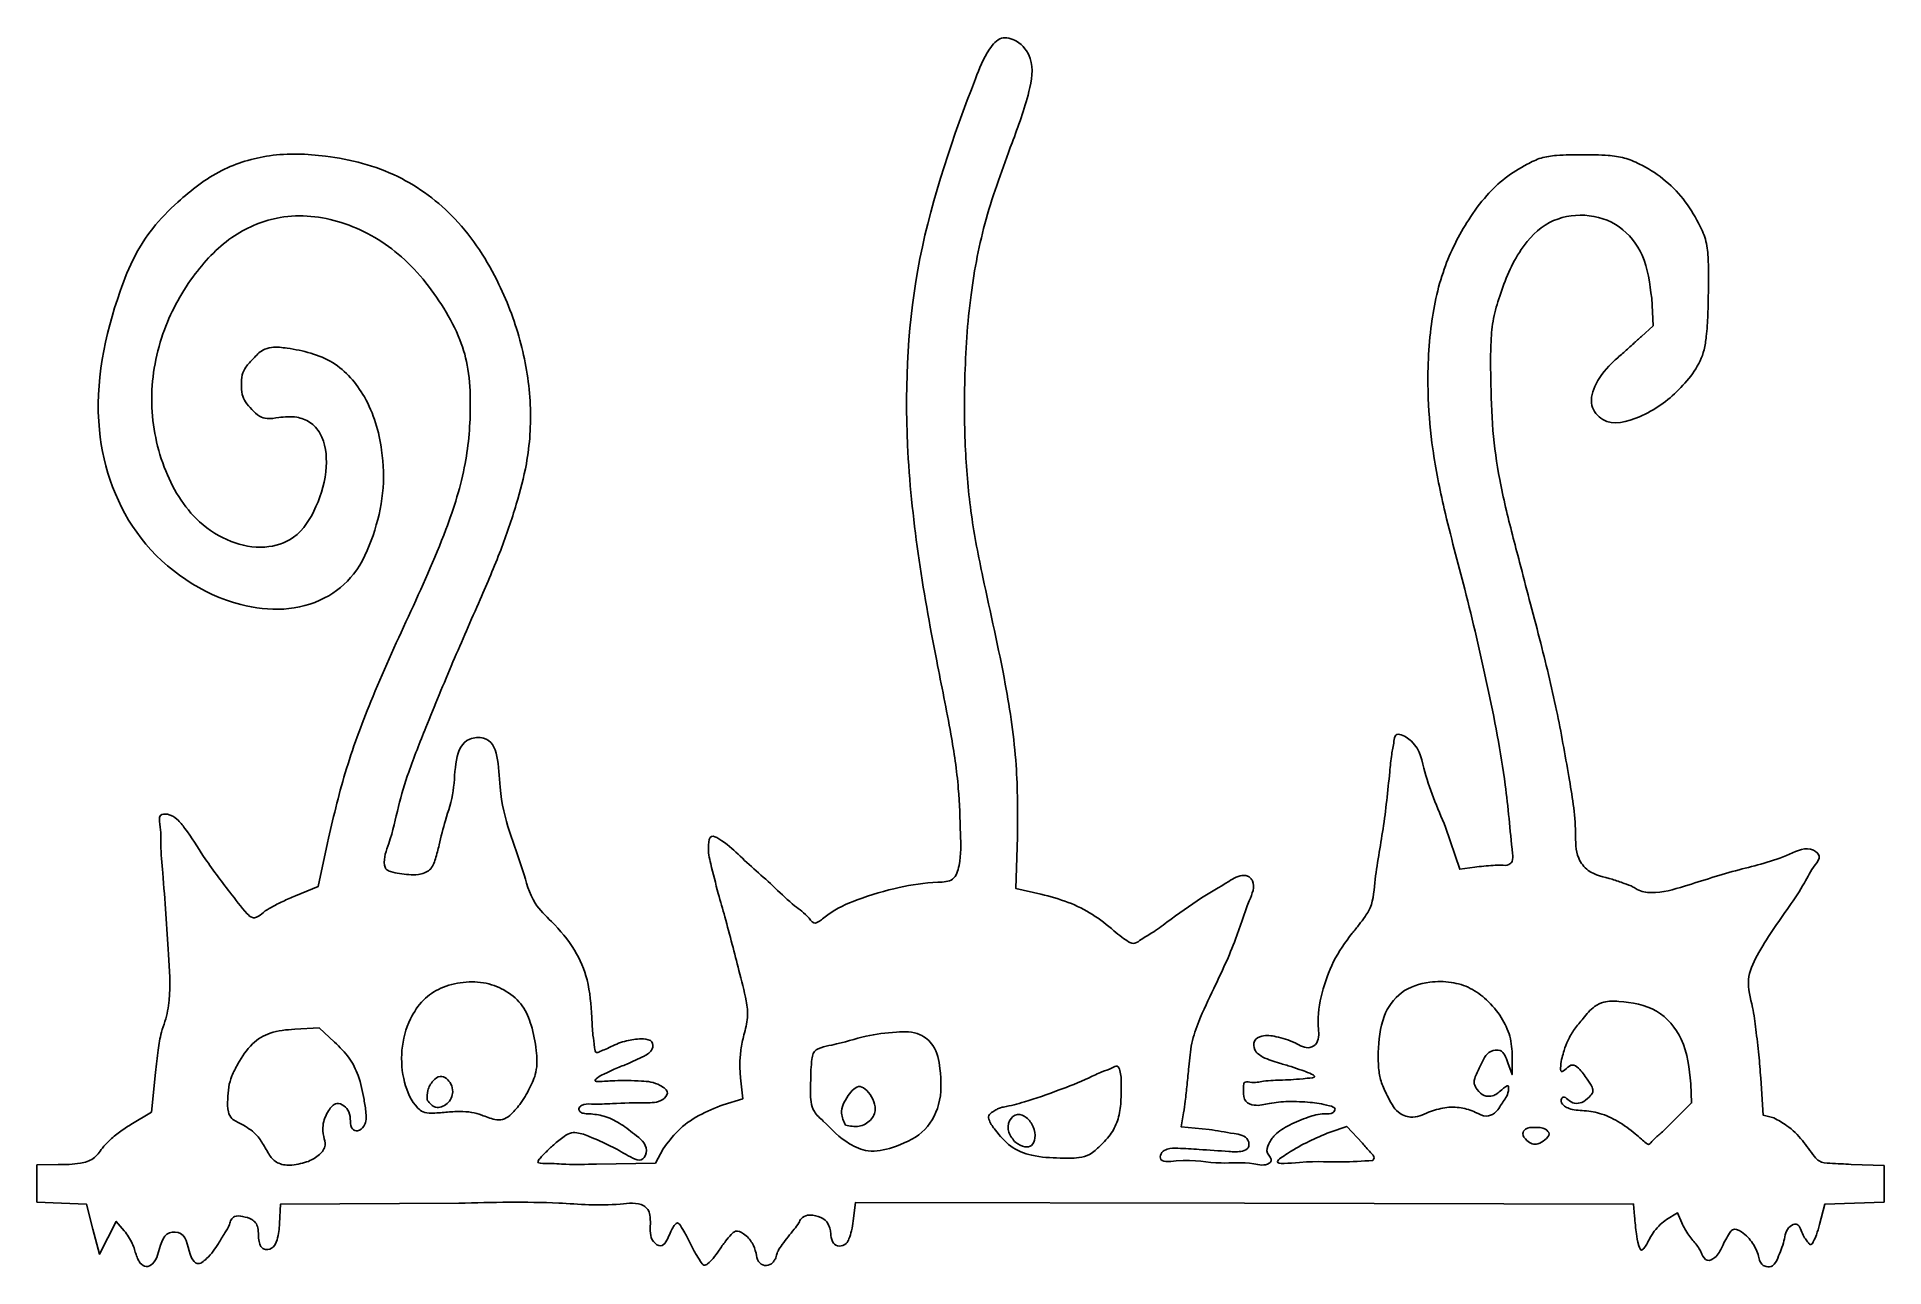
# Model space of a CAD drawing. Extents: x -13 to 710, y 200 to 682.
import ezdxf

# ---------------------------------------------------------------- set-up
doc = ezdxf.new("R2010")
doc.units = 0
doc.layers.add('Image', color=7, linetype='CONTINUOUS')

msp = doc.modelspace()

# ---------------------------------------------------------------- linework, layer by layer
at = {"layer": 'Image', "color": 7}
for points in [[(615.22177, 564.47204), (619.71263, 568.53016), (619.14409, 579.36248)], [(371.07313, 368.59184), (370.39782, 348.35524), (380.20654, 346.17301)], [(538.52339, 372.4148), (544.06423, 355.92076), (549.91699, 356.70793)], [(88.53971, 345.49776), (97.39757, 349.08324), (101.03535, 366.28917)], [(103.81579, 288.24844), (97.82095, 293.77429), (88.27004, 293.29198)], [(562.85067, 280.16184), (564.52802, 275.49517), (564.62949, 282.54829)], [(24.1716, 256.01917), (32.27897, 260.82843), (33.75285, 276.39614)], [(255.91019, 263.73832), (263.54615, 266.08964), (262.67771, 274.1989)], [(626.52091, 256.30221), (634.7309, 264.44266), (634.48581, 271.96888)], [(661.8299, 274.13376), (662.7309, 259.65743), (666.8873, 258.58399)], [(436.02182, 260.60013), (435.09034, 255.0385), (445.98335, 254.08829)], [(505.94719, 248.7255), (499.83015, 255.2265), (493.3055, 253.00333)], [(206.37305, 240.46362), (229.34853, 240.82843), (232.43566, 246.4275)], [(21.55348, 214.3737), (18.39509, 218.04555), (15.12647, 211.61395), (11.85784, 205.18237), (9.29437, 215.00541), (6.730899, 224.82843), (-2.935771, 225.22018), (-12.602431, 225.61193), (-12.602431, 232.88685), (-12.602431, 240.16177), (-4.269101, 240.2947)], [(697.20841, 240.36639), (710.06423, 239.90435), (710.06423, 232.75163), (710.06423, 225.59893), (698.50663, 225.21367), (686.94903, 224.82843), (684.83997, 216.85499)], [(152.46294, 225.17369), (82.7309, 224.82843), (82.33433, 217.27255)], [(612.41073, 220.16177), (612.06423, 224.82843), (459.88523, 225.16739), (307.70623, 225.50637), (306.80095, 218.26071)], [(630.93023, 217.47146), (629.27874, 221.39922), (624.98759, 218.78962)]]:
    msp.add_lwpolyline(points, dxfattribs=at)
for points in [[(140.04351, 265.56038)], [(531.85861, 260.8285)], [(172.41405, 259.55662)], [(303.7309, 255.71147)], [(626.52091, 256.30221)], [(322.13926, 246.96909)], [(370.32265, 248.92618)], [(403.31935, 247.58306)], [(577.34643, 249.9595)], [(93.67411, 241.55889)], [(510.06423, 241.92709)], [(27.79214, 201.77125)]]:
    msp.add_lwpolyline(points, close=True, dxfattribs=at)
for points, knots in [([(262.67771, 274.1989), (262.539621, 276.040214), (262.263696, 279.71948), (262.755958, 285.390076), (263.988402, 291.373779), (265.851357, 297.667343), (264.741209, 306.322921), (262.163063, 315.727309), (259.391116, 326.705126), (256.711822, 336.750025), (253.708778, 347.104616), (251.296843, 356.83026), (249.70143, 363.482281), (250.668338, 369.780832), (256.818866, 366.504684), (263.630849, 359.686007), (274.02376, 350.854379), (283.082123, 341.849564), (288.409858, 338.382612), (291.363007, 334.314607), (293.377959, 335.442572), (294.938808, 336.495823), (299.4425, 340.311455), (309.538567, 344.668659), (324.238628, 349.023068), (336.265119, 350.870291), (346.469163, 350.959844), (349.107518, 359.875778), (348.640294, 371.385678), (348.180667, 388.809386), (344.709951, 411.336008), (335.541662, 455.725584), (325.399946, 517.72725), (329.401185, 595.624179), (347.410039, 647.037126), (358.340185, 675.012224), (364.249355, 682.337608), (371.948563, 680.136216), (377.949549, 672.245275), (375.200448, 657.164273), (367.764977, 637.090149), (358.033275, 610.985346), (352.06959, 579.798075), (350.123779, 549.437595), (350.313529, 520.62831), (352.516157, 494.723567), (358.547027, 464.276131), (366.078084, 432.014506), (371.147702, 398.021675), (371.096894, 377.970205), (371.07313, 368.59184)], [0, 0, 0, 0, 5.532898, 11.055699, 16.991233, 23.897673, 30.46842, 42.744106, 53.250765, 64.427798, 73.856467, 85.876531, 93.344939, 96.873375, 99.950188, 109.563178, 129.219616, 139.488905, 147.005817, 150.154583, 151.268014, 153.353178, 155.984584, 168.78895, 186.006269, 201.293976, 207.161432, 213.119896, 225.460166, 243.212866, 264.667609, 293.952359, 379.153272, 452.378112, 525.989446, 538.822697, 545.109791, 551.039694, 559.694636, 572.718176, 593.859463, 625.292438, 655.545523, 688.873543, 716.382426, 741.939541, 766.720946, 809.402866, 841.385171, 869.487744, 869.487744, 869.487744, 869.487744]), ([(101.03535, 366.28917), (103.182924, 375.440196), (107.592558, 394.23009), (118.485773, 423.775821), (132.813723, 455.0385), (146.789385, 485.423234), (155.665906, 513.338083), (157.280822, 534.731953), (156.629117, 551.115707), (153.041283, 563.934993), (144.621342, 579.712708), (130.397592, 597.4777), (107.504001, 610.51488), (83.854974, 613.045107), (63.259421, 604.618335), (47.81273, 588.565251), (35.687015, 566.833462), (30.607521, 540.129883), (35.48993, 513.416654), (47.271067, 493.292313), (62.65313, 483.535575), (76.009787, 480.890001), (89.594768, 485.121067), (97.471434, 498.073764), (101.389987, 512.23793), (100.179973, 524.725991), (94.571362, 531.191907), (88.563284, 533.311302), (82.791428, 532.919485), (77.941532, 531.997581), (74.050189, 533.124219), (71.512244, 535.866396), (68.91443, 538.520374), (67.478417, 541.932212), (67.35681, 545.555686), (67.46788, 549.260476), (69.188658, 552.892844), (72.231978, 555.835072), (75.154405, 559.206643), (80.036861, 560.505133), (89.454862, 559.424744), (103.964068, 555.958079), (117.449171, 540.280216), (122.811383, 521.71693), (123.391562, 502.983336), (119.369496, 486.497009), (112.782444, 471.287977), (99.886564, 460.74545), (83.853932, 456.694305), (56.970315, 460.059098), (24.282451, 482.105626), (6.825528, 530.86295), (14.938295, 569.872671), (25.00709, 595.520082), (32.66003, 607.400687), (43.962371, 618.835391), (58.625558, 630.214326), (79.074194, 636.407626), (102.886137, 635.596598), (128.895546, 628.945341), (152.953722, 610.875343), (168.151049, 587.021801), (177.490002, 561.975854), (181.270862, 538.058469), (179.885061, 516.718194), (174.884046, 497.864434), (168.847776, 480.111236), (160.068945, 459.718554), (149.901062, 436.743594), (140.661272, 414.191376), (133.164261, 395.488271), (128.503215, 380.217995), (126.189412, 367.985274), (122.707041, 359.940996), (123.816264, 355.687027), (126.295792, 354.74572), (130.464502, 354.036832), (135.689731, 353.289376), (141.587506, 355.137795), (143.529986, 360.258682), (145.030491, 366.739156), (147.288105, 375.85472), (151.899864, 388.557023), (150.093155, 406.779719), (168.36757, 408.268516), (167.156451, 379.806671), (176.025095, 362.574528), (180.723789, 343.109063), (190.001746, 334.374121), (198.008876, 325.143806), (203.532115, 311.969599), (204.363346, 300.679463), (204.787055, 291.363077), (205.441337, 287.497183), (205.875134, 283.685074), (208.086184, 284.778935), (210.088378, 285.476298), (213.705382, 287.418287), (218.665779, 289.067871), (223.590619, 289.717609), (228.468986, 289.052469), (228.4299, 284.687122), (223.886312, 282.143945), (218.880323, 279.858168), (213.530878, 277.791383), (209.559979, 275.820548), (207.194569, 274.831835), (204.978064, 272.792945), (209.778663, 272.846113), (214.385738, 273.325793), (223.236586, 273.169455), (229.943571, 272.514234), (235.205154, 268.647219), (231.229449, 264.346473), (223.416145, 264.676895), (214.147914, 264.230084), (205.81527, 263.853762), (201.077927, 264.190737), (199.095872, 262.350779), (199.807481, 260.81408), (201.43736, 260.225483), (204.630234, 260.165578), (209.516046, 259.465928), (215.645819, 256.587784), (221.041805, 252.22486), (226.999624, 247.736985), (224.278813, 240.402818), (217.062574, 244.858304), (211.369594, 247.864441), (204.937585, 250.710348), (200.227663, 252.659491), (196.321818, 252.973636), (192.992079, 251.004724), (189.827796, 248.308565), (186.584249, 245.306514), (184.73998, 243.350882), (182.566452, 240.690279), (189.17275, 240.824237), (195.039155, 240.215721), (202.122951, 240.37066), (206.37305, 240.46362)], [0, 0, 0, 0, 28.17675, 57.855607, 94.257343, 131.335036, 158.212542, 181.541646, 195.337542, 207.19777, 221.096293, 248.818566, 274.239635, 298.240256, 317.403994, 338.83855, 363.848495, 391.259441, 418.490845, 443.947406, 458.494614, 471.901306, 483.693308, 498.610507, 514.715937, 528.026169, 533.833965, 539.395122, 546.45028, 551.002018, 554.040837, 558.108854, 561.966511, 565.151751, 568.914178, 572.775141, 576.145944, 580.627142, 585.490735, 589.130645, 595.212825, 613.857545, 632.176108, 654.088802, 670.826219, 687.816836, 704.764314, 719.493318, 736.052028, 752.904696, 799.751237, 845.218951, 900.093826, 915.088629, 927.859451, 942.123975, 963.218519, 982.812544, 1004.782097, 1034.067931, 1061.932717, 1092.775209, 1117.626987, 1141.758047, 1164.863164, 1181.183187, 1200.156206, 1221.078177, 1247.75246, 1275.540463, 1294.173077, 1308.226157, 1323.233292, 1331.865318, 1333.446776, 1335.555595, 1339.10647, 1346.479717, 1351.241936, 1356.119211, 1361.737054, 1371.635853, 1383.67257, 1404.861256, 1410.235692, 1430.459738, 1464.42818, 1477.998703, 1487.586423, 1502.012204, 1514.554455, 1529.425838, 1536.346361, 1541.314054, 1543.316499, 1544.692538, 1547.196264, 1550.300836, 1556.716582, 1562.595678, 1566.133777, 1568.838709, 1573.082417, 1580.506884, 1585.813925, 1590.379073, 1593.226871, 1594.702672, 1596.696815, 1602.501602, 1612.90777, 1620.494134, 1624.597292, 1627.701927, 1634.451941, 1647.475222, 1655.696815, 1659.678178, 1661.284344, 1662.483972, 1663.985105, 1666.246189, 1672.085928, 1678.668288, 1686.036171, 1693.900425, 1697.563209, 1704.365736, 1712.113897, 1719.385272, 1724.835247, 1727.490055, 1730.734044, 1735.975172, 1740.229788, 1743.496675, 1745.110274, 1748.088642, 1756.115612, 1768.154799, 1768.154799, 1768.154799, 1768.154799]), ([(549.91699, 356.70793), (551.102076, 356.851148), (553.518219, 357.143139), (556.986613, 357.361927), (560.192719, 357.623719), (563.012869, 357.173036), (565.036192, 359.268384), (563.789387, 370.477425), (561.952633, 392.825364), (555.058808, 427.709816), (546.773639, 463.54352), (538.339159, 494.095275), (533.320063, 519.022465), (531.209841, 542.682691), (531.861985, 566.450115), (536.816073, 590.420341), (545.430248, 607.648755), (553.987737, 619.308558), (561.674777, 626.790152), (569.155555, 631.23047), (575.833955, 634.602439), (583.272241, 635.562256), (588.683828, 635.518022), (592.06423, 635.49039)], [0, 0, 0, 0, 3.58407, 7.307173, 10.367997, 13.408873, 15.149424, 18.233103, 45.284417, 84.824303, 123.487365, 155.987433, 179.814746, 199.661357, 227.134173, 250.892923, 272.466255, 284.311152, 294.198089, 304.373833, 310.342688, 316.44434, 326.599018, 326.599018, 326.599018, 326.599018]), ([(592.06423, 635.49039), (595.427676, 635.514289), (600.915556, 635.553283), (608.51294, 634.559734), (615.783499, 631.432578), (623.873675, 626.433582), (631.810401, 618.482108), (636.941609, 610.160223), (640.56863, 602.523738), (641.49949, 593.620563), (641.367307, 583.738566), (641.209231, 573.369787), (640.68066, 565.496668), (639.283989, 554.792314), (630.08722, 542.664475), (616.764422, 532.916012), (601.458684, 528.803379), (594.279187, 537.790972), (597.363417, 547.226446), (602.787787, 553.51227), (608.287488, 558.221305), (611.854597, 561.446085), (614.181047, 563.536781), (615.22177, 564.47204)], [0, 0, 0, 0, 10.09318, 16.468276, 22.791908, 33.663395, 44.848563, 56.109061, 62.9171, 69.959578, 82.656145, 92.641846, 101.031528, 106.360705, 124.825136, 143.565331, 157.926076, 164.876177, 173.418793, 184.855955, 189.906878, 195.092264, 199.289534, 199.289534, 199.289534, 199.289534]), ([(619.14409, 579.36248), (618.443705, 585.173663), (617.169479, 595.746073), (607.282441, 608.569901), (593.0951, 613.074011), (578.041505, 610.167829), (566.171215, 597.602001), (560.683463, 583.740486), (556.972779, 571.571653), (556.03669, 560.752066), (556.174132, 546.144311), (556.6416, 528.011673), (559.554935, 507.47386), (563.69485, 490.39943), (567.809643, 474.823947), (571.32819, 461.262565), (576.424389, 441.98351), (582.061261, 418.968734), (586.525628, 393.490813), (589.772356, 374.414793), (589.187822, 361.187407), (594.897586, 353.829756), (602.189483, 352.673048), (607.984777, 350.471666), (611.406907, 349.361331), (614.501818, 347.180001), (621.657866, 346.113537), (634.897775, 350.138521), (652.903779, 355.936741), (669.312812, 359.441318), (680.41549, 365.363706), (685.784239, 360.955041), (681.798808, 356.167555), (678.724097, 349.80667), (670.67229, 337.818776), (662.242861, 326.348207), (655.654894, 312.47543), (658.772381, 302.549172), (659.939604, 292.780059), (661.106098, 283.53266), (661.596146, 277.169168), (661.8299, 274.13376)], [0, 0, 0, 0, 17.322571, 31.515324, 45.776246, 59.820829, 75.166752, 95.223707, 104.280229, 113.216839, 127.641395, 148.131168, 167.567134, 189.735694, 200.800771, 215.900647, 231.766277, 260.621294, 286.999858, 309.140405, 319.179721, 325.210404, 335.174937, 340.149934, 343.973997, 345.849767, 351.417992, 364.69533, 386.96931, 407.668933, 417.100309, 420.388517, 424.149883, 432.398139, 443.370419, 466.31154, 476.283082, 487.284375, 496.022572, 506.039337, 515.175212, 515.175212, 515.175212, 515.175212]), ([(445.98335, 254.08829), (449.081132, 253.559653), (454.069253, 252.70843), (461.418011, 251.509968), (461.885533, 246.588027), (458.064051, 245.093454), (451.68258, 245.619486), (443.175236, 246.128179), (435.186452, 246.690691), (430.117719, 246.782098), (427.356472, 245.34025), (426.085318, 240.921949), (439.155832, 242.714302), (448.560098, 240.164279), (461.047984, 241.533264), (468.140846, 239.509143), (471.177733, 242.299577), (467.897036, 244.797806), (469.312904, 248.735566), (472.077613, 252.758764), (477.736748, 256.048386), (484.2184, 258.839611), (489.954128, 260.474266), (494.047199, 259.84766), (495.964211, 262.505091), (490.682259, 264.051547), (485.557252, 264.747716), (477.255001, 265.170799), (470.013667, 264.515243), (464.530039, 262.946923), (459.690346, 264.719777), (459.341815, 268.220894), (459.432991, 270.478644), (459.495039, 271.576188), (459.832566, 272.956669), (463.431814, 272.068074), (467.674557, 273.238139), (476.019898, 273.347455), (480.61678, 273.705861), (488.611716, 274.453567), (484.773247, 276.374136), (482.080578, 277.282948), (477.945315, 278.706718), (472.833342, 280.156277), (467.818294, 281.722641), (463.498593, 284.596286), (463.197484, 289.018264), (467.335844, 291.322368), (473.00698, 290.248521), (479.02649, 288.674108), (484.559383, 284.961918), (489.49827, 288.588115), (488.014319, 296.998352), (489.894587, 307.459048), (494.20276, 320.106029), (500.074481, 328.546892), (504.633449, 334.076951), (506.758083, 336.977086), (510.136972, 341.90402), (510.888015, 354.151888), (514.435469, 371.978898), (516.144797, 388.704227), (517.288757, 400.413797), (518.169349, 404.82459), (518.8798, 409.794366), (527.934132, 405.607486), (530.264351, 391.741416), (535.275518, 380.015004), (538.52339, 372.4148)], [0, 0, 0, 0, 9.891978, 15.928293, 18.93302, 21.464552, 26.752238, 38.509037, 46.763141, 50.995463, 53.411509, 55.715621, 61.997008, 79.578937, 92.34818, 98.40882, 99.651336, 103.044728, 106.694186, 110.869259, 117.825958, 125.691968, 132.167136, 135.651442, 137.161575, 139.758948, 147.386633, 156.040063, 163.400942, 169.38253, 172.972745, 177.004988, 178.62566, 179.831441, 180.377743, 182.565211, 187.967213, 195.415093, 205.100492, 208.118183, 210.403699, 213.716457, 218.20799, 222.911719, 229.821366, 234.091376, 237.494131, 240.925836, 246.478844, 254.284805, 260.410122, 263.638539, 270.103517, 283.280939, 296.278441, 309.559807, 313.895661, 317.775127, 320.366546, 331.676712, 353.044864, 375.517616, 382.367015, 387.605377, 390.133586, 394.866653, 408.207597, 432.780744, 432.780744, 432.780744, 432.780744]), ([(33.75285, 276.39614), (34.088606, 279.307196), (34.69361, 284.55268), (35.685184, 291.294485), (38.042205, 297.54582), (39.895265, 307.758898), (38.4128, 327.33147), (37.367688, 347.263548), (35.609596, 364.723775), (36.031992, 371.479981), (34.83557, 377.437339), (39.252634, 377.660756), (42.453943, 375.498778), (47.120876, 369.681077), (53.129555, 359.636928), (61.650521, 348.491235), (67.622213, 340.676389), (71.311883, 336.744245), (73.991384, 337.095554), (76.009267, 339.246488), (79.478074, 341.218914), (83.652313, 343.409477), (86.873586, 344.78586), (88.53971, 345.49776)], [0, 0, 0, 0, 8.801458, 15.859507, 20.329128, 28.790123, 46.750161, 78.691562, 89.728724, 97.815625, 101.222515, 104.040394, 108.165967, 112.912579, 126.113795, 143.493161, 154.324125, 156.779713, 158.474728, 161.71665, 165.351964, 170.422927, 175.855754, 175.855754, 175.855754, 175.855754]), ([(380.20654, 346.17301), (383.808968, 345.211227), (390.835178, 343.335357), (400.551243, 338.465741), (407.108453, 333.28901), (411.595401, 329.379283), (414.044411, 327.744679), (416.564454, 326.370234), (419.696158, 328.662916), (424.035611, 331.113072), (432.012321, 337.023915), (441.814774, 344.226795), (451.794708, 349.814932), (457.962675, 353.897075), (461.071508, 353.284737), (462.251838, 352.543723), (464.292091, 349.511893), (460.239632, 340.575583), (456.274364, 327.058655), (448.829973, 311.222154), (442.427756, 298.041781), (438.862964, 287.747138), (438.141631, 279.304154), (437.40367, 271.724601), (436.75439, 265.737494), (436.235479, 262.098478), (436.02182, 260.60013)], [0, 0, 0, 0, 11.16881, 21.783757, 32.283827, 36.242561, 39.483494, 41.36926, 44.155941, 49.775553, 57.048936, 73.56222, 86.004174, 92.486599, 93.870451, 95.26979, 96.566973, 104.457494, 120.446427, 141.570621, 155.738245, 164.648504, 174.002337, 181.033497, 187.520422, 192.060907, 192.060907, 192.060907, 192.060907]), ([(172.41405, 259.55657), (173.764313, 260.929625), (176.874789, 264.092605), (180.099621, 269.925383), (183.298871, 276.89767), (182.929063, 285.56048), (181.202528, 294.316382), (177.828918, 302.839896), (171.267251, 308.535385), (163.095273, 311.796197), (154.101651, 311.978283), (145.435574, 309.967584), (138.051364, 304.878353), (132.489032, 296.412334), (129.492168, 285.136242), (130.491149, 272.81489), (134.06778, 264.373137), (138.531132, 260.517334), (142.542582, 260.326172), (147.285636, 260.821818), (152.578233, 261.202995), (157.320373, 260.893884), (161.865291, 259.630721), (165.633404, 257.897878), (169.746425, 257.586878), (171.495249, 258.878189), (172.41405, 259.55662)], [0, 0, 0, 0, 5.751479, 13.249152, 19.891137, 28.42956, 38.539697, 46.842409, 55.303543, 63.786174, 72.769361, 81.872442, 90.064167, 98.991131, 111.722303, 124.296447, 135.618054, 138.169964, 141.389796, 147.128149, 152.686231, 157.232133, 161.320965, 166.736069, 169.730401, 173.044999, 173.044999, 173.044999, 173.044999]), ([(564.62949, 282.54829), (564.470141, 285.243614), (564.151507, 290.633185), (560.408748, 298.313738), (555.069144, 304.709936), (548.390991, 309.687535), (540.579631, 312.020739), (531.196082, 312.082382), (520.606787, 308.707877), (512.998265, 297.691573), (512.464971, 288.998049), (512.1683, 284.16184)], [0, 0, 0, 0, 8.029866, 16.056526, 25.083383, 32.883159, 40.675951, 49.065043, 60.894533, 72.337906, 86.685328, 86.685328, 86.685328, 86.685328]), ([(634.48581, 271.96888), (633.859215, 277.957573), (632.718749, 288.857609), (621.697527, 302.121206), (609.454665, 304.103844), (600.962596, 304.433573), (595.933728, 301.971467), (592.570465, 297.756808), (588.945111, 293.455785), (586.368831, 289.280464), (584.625005, 284.171355), (583.59276, 280.935719), (583.418015, 275.828238), (586.050736, 278.142657), (587.997338, 279.849471), (591.547729, 277.487482), (593.342548, 274.125579), (595.838846, 271.303489), (596.38995, 268.409708), (594.344398, 266.432254), (592.212195, 264.45791), (588.780756, 263.998727), (586.674602, 265.351162), (584.654117, 267.314018), (583.245652, 265.285), (584.54253, 263.484466), (586.433728, 262.259972), (588.961406, 261.610944), (593.175546, 261.449618), (599.142553, 260.607827), (606.243006, 257.300459), (611.439431, 253.511975), (614.93774, 250.314056), (616.592115, 249.114787), (618.07468, 247.728776), (619.844775, 250.287517), (622.714598, 252.345291), (625.12555, 254.851639), (626.52091, 256.30221)], [0, 0, 0, 0, 17.804398, 32.405834, 47.710608, 53.486977, 57.522049, 63.951317, 69.43184, 74.40673, 78.699416, 84.964895, 87.086007, 89.352983, 92.083934, 94.712251, 100.207255, 103.950711, 105.848386, 108.282352, 111.765178, 114.673609, 117.632527, 119.736322, 120.998251, 123.371292, 125.280372, 127.893087, 131.001116, 137.972772, 145.785677, 154.17086, 157.353916, 159.716523, 160.754131, 162.508535, 166.779334, 172.647148, 172.647148, 172.647148, 172.647148]), ([(88.27004, 293.29198), (84.978172, 293.056188), (78.986677, 292.627026), (70.855824, 287.629261), (66.678787, 281.027826), (63.637949, 275.285357), (62.217629, 270.565764), (62.128887, 265.817077), (61.764848, 261.527587), (63.715533, 257.687513), (67.232812, 256.406308), (70.343666, 254.413924), (72.855179, 252.422656), (74.75289, 250.250382), (76.030544, 247.911192), (77.447273, 245.735587), (78.928287, 242.915782), (82.129315, 240.190559), (87.746939, 239.843381), (91.532573, 240.939062), (93.67411, 241.55889)], [0, 0, 0, 0, 9.778414, 17.79759, 27.52106, 32.803954, 37.319876, 42.112615, 47.060226, 49.985789, 54.258521, 57.727587, 61.137783, 63.823991, 66.314615, 69.111777, 71.609907, 75.862955, 80.998481, 87.687818, 87.687818, 87.687818, 87.687818]), ([(322.13926, 246.96909), (326.279004, 248.533771), (334.473725, 251.631093), (341.538825, 264.105568), (341.137295, 276.265767), (339.309229, 286.540919), (332.352865, 292.426934), (322.674774, 292.302373), (310.891634, 290.83992), (301.13768, 287.311257), (291.244058, 285.899867), (290.478142, 280.86738), (290.156377, 277.048317), (290.117658, 271.45005), (289.801572, 265.928932), (291.375788, 260.491777), (293.750142, 258.461287), (295.06423, 257.33751)], [0, 0, 0, 0, 12.945612, 25.626142, 39.68153, 49.172426, 55.707604, 65.056325, 77.022844, 90.846631, 98.863877, 101.099614, 105.300021, 110.587785, 117.794816, 121.884895, 126.954116, 126.954116, 126.954116, 126.954116]), ([(93.6741, 241.55889), (95.139225, 242.316577), (97.869103, 243.72833), (100.785015, 247.547359), (99.357802, 251.591711), (98.976628, 256.312976), (100.888409, 260.773259), (104.07426, 264.871844), (107.777933, 263.507359), (109.761382, 260.764029), (110.102197, 257.549322), (110.147572, 254.163508), (113.26557, 253.096939), (115.293739, 255.031483), (116.396836, 257.615988), (116.106417, 261.23084), (115.170602, 267.1577), (113.624759, 274.615084), (109.752012, 282.483567), (105.854121, 286.268945), (103.81579, 288.24844)], [0, 0, 0, 0, 5.00173, 9.319418, 12.679999, 17.16049, 23.245411, 27.445542, 30.426931, 33.474005, 37.20054, 40.289746, 42.349456, 45.470245, 47.526874, 50.752565, 56.023568, 65.7047, 73.428897, 81.895668, 81.895668, 81.895668, 81.895668]), ([(512.1683, 284.16184), (512.161944, 281.890422), (512.150825, 277.916562), (513.262569, 272.117917), (516.075937, 266.670096), (518.769199, 260.800196), (525.609322, 257.972834), (529.550835, 259.773942), (531.85861, 260.8285)], [0, 0, 0, 0, 6.812242, 11.91806, 17.471206, 25.287265, 30.439699, 37.717889, 37.717889, 37.717889, 37.717889]), ([(531.85858, 260.82843), (533.95835, 261.517752), (538.07621, 262.869582), (544.531539, 262.829072), (549.801262, 261.143967), (554.020469, 258.712581), (558.442035, 260.406968), (560.656209, 264.74116), (563.096071, 267.488735), (563.335264, 272.187315), (559.737965, 268.818017), (557.511227, 267.033112), (553.265768, 266.848621), (551.042507, 269.321464), (549.382122, 271.921798), (550.231656, 275.456853), (552.551894, 279.456134), (554.598544, 284.792237), (561.017373, 285.657571), (562.157401, 282.240075), (562.85067, 280.16184)], [0, 0, 0, 0, 6.604612, 12.95231, 18.888085, 23.313184, 26.674524, 31.762462, 37.044488, 38.956382, 41.904741, 46.185549, 49.413863, 53.086318, 55.627303, 58.280036, 63.262102, 70.038172, 73.689152, 79.354662, 79.354662, 79.354662, 79.354662]), ([(140.04351, 265.56038), (140.044152, 266.844904), (140.045525, 269.595155), (141.945139, 272.911725), (144.869752, 275.377801), (147.834343, 274.071298), (149.570303, 271.821766), (150.518443, 268.107082), (148.516004, 263.841418), (143.150472, 261.71937), (141.056899, 264.307569), (140.04351, 265.56038)], [0, 0, 0, 0, 3.782623, 8.098846, 11.327991, 13.888373, 16.716847, 19.751507, 24.907018, 29.585808, 33.975278, 33.975278, 33.975278, 33.975278]), ([(403.31935, 247.58306), (404.890035, 249.163537), (407.928311, 252.220754), (410.72475, 258.285833), (411.659415, 264.999794), (411.557303, 271.515304), (411.617238, 275.89484), (410.229521, 279.466703), (407.181659, 277.653466), (403.731928, 276.581905), (396.741386, 273.099721), (386.730571, 269.216505), (375.577298, 265.218684), (367.947884, 263.219431), (364.238291, 262.598566), (362.811878, 261.915472), (361.314157, 260.926586), (359.364202, 259.714649), (360.24219, 256.602174), (363.143179, 252.735263), (367.99694, 246.862764), (377.26458, 243.239469), (386.456612, 242.857323), (394.07964, 242.625236), (399.700806, 244.093286), (402.041452, 246.350638), (403.31935, 247.58306)], [0, 0, 0, 0, 6.645074, 12.853983, 19.588144, 26.961499, 31.856516, 33.909433, 36.013493, 40.287952, 45.819475, 58.805297, 72.836, 81.228102, 82.446002, 84.097243, 85.867145, 88.062678, 89.978108, 94.366794, 103.086815, 112.074052, 123.240085, 130.587689, 134.940109, 140.173655, 140.173655, 140.173655, 140.173655]), ([(303.7309, 255.71147), (303.031497, 257.281272), (301.285143, 261.200941), (304.091043, 266.739805), (308.492974, 271.992487), (312.619912, 269.171094), (314.471862, 266.01492), (315.994229, 261.753928), (313.778762, 257.220925), (308.995225, 254.743044), (305.511343, 255.383939), (303.7309, 255.71147)], [0, 0, 0, 0, 4.922181, 12.290288, 18.097221, 21.132874, 25.310096, 29.366884, 33.975131, 39.055075, 44.364659, 44.364659, 44.364659, 44.364659]), ([(232.43566, 246.4275), (234.206461, 248.854829), (238.000358, 254.055322), (246.22607, 259.907299), (252.658497, 262.451956), (255.91019, 263.73832)], [0, 0, 0, 0, 8.972834, 19.224078, 29.70402, 29.70402, 29.70402, 29.70402]), ([(-4.269101, 240.2947), (-1.396276, 240.312672), (3.249258, 240.341734), (9.780032, 242.198319), (12.626581, 246.412596), (15.865663, 249.993819), (19.667537, 253.099019), (22.651359, 255.033542), (24.1716, 256.01917)], [0, 0, 0, 0, 8.666562, 14.014361, 19.372269, 23.336895, 28.57099, 34.007709, 34.007709, 34.007709, 34.007709]), ([(295.06423, 257.33751), (298.212755, 254.105737), (303.186453, 249.000532), (313.102804, 244.629733), (318.922663, 246.136378), (322.13926, 246.96909)], [0, 0, 0, 0, 13.497029, 21.321142, 30.988634, 30.988634, 30.988634, 30.988634]), ([(370.32265, 248.92618), (369.252923, 250.171714), (367.177697, 252.587998), (367.249294, 257.454533), (370.804836, 260.71135), (375.01957, 258.797285), (377.407331, 255.186061), (378.254465, 251.164459), (376.997464, 247.479406), (373.336077, 246.913298), (371.451083, 248.17242), (370.32265, 248.92618)], [0, 0, 0, 0, 4.799149, 9.310151, 13.224928, 16.922441, 21.399844, 25.972676, 29.018191, 31.684919, 35.662419, 35.662419, 35.662419, 35.662419]), ([(493.3055, 253.00333), (490.453991, 251.781309), (484.543705, 249.248442), (478.719255, 246.084754), (469.531833, 239.940256), (487.057778, 241.954938), (495.886883, 240.970606), (505.913438, 241.647054), (510.06423, 241.92709)], [0, 0, 0, 0, 9.024228, 18.704398, 23.682835, 32.258937, 49.12498, 61.039591, 61.039591, 61.039591, 61.039591]), ([(577.34643, 249.9595), (578.235798, 250.731191), (579.834415, 252.118287), (576.993223, 254.976623), (573.625709, 254.731236), (569.98799, 254.977316), (568.082789, 252.015796), (570.19165, 249.813743), (572.200995, 248.139436), (575.030284, 248.318033), (576.496452, 249.357115), (577.34643, 249.9595)], [0, 0, 0, 0, 2.912382, 5.234937, 9.531128, 13.148439, 15.207172, 18.307934, 20.784432, 23.027426, 26.121437, 26.121437, 26.121437, 26.121437]), ([(666.8873, 258.58399), (668.634128, 257.622145), (672.835403, 255.308825), (678.287176, 250.029132), (681.556429, 244.76149), (685.013847, 241.064942), (690.359578, 240.750751), (694.48032, 240.519492), (697.20841, 240.36639)], [0, 0, 0, 0, 5.973127, 14.365893, 22.293084, 24.778884, 29.040819, 37.389605, 37.389605, 37.389605, 37.389605]), ([(510.06423, 241.92709), (510.262885, 242.218247), (510.991577, 243.286248), (508.353952, 245.744694), (506.895487, 247.551022), (505.94719, 248.7255)], [0, 0, 0, 0, 0.984982, 3.613034, 8.498041, 8.498041, 8.498041, 8.498041]), ([(306.80095, 218.26071), (306.593247, 216.963791), (306.209856, 214.56985), (305.30775, 211.597446), (304.050358, 209.035787), (301.353085, 207.988991), (298.506993, 209.488571), (298.063049, 212.162017), (297.910648, 214.463976), (297.305157, 216.273737), (296.190249, 218.641869), (292.990031, 220.143653), (289.371407, 220.919996), (286.363989, 219.568222), (285.374468, 217.083883), (283.499254, 214.832753), (281.291725, 212.034512), (279.099806, 209.262772), (277.489056, 206.90442), (276.725341, 205.077729), (276.514296, 203.654386), (275.741004, 202.531224), (274.534217, 201.090966), (271.962367, 200.349966), (269.235569, 202.364171), (268.803647, 205.949218), (267.316686, 209.956364), (264.602629, 212.947083), (260.917017, 214.92722), (258.682813, 212.508273), (256.591885, 210.162749), (254.380602, 206.863823), (252.143723, 203.789847), (250.379808, 201.704885), (248.115729, 200.527532), (246.673256, 203.082191), (244.880854, 205.649893), (242.998834, 209.537026), (241.107649, 213.391853), (239.586327, 215.671977), (238.154096, 217.929648), (236.783189, 216.577787), (235.848495, 215.035986), (234.454538, 212.144943), (232.486689, 207.152729), (226.874611, 210.870177), (227.514827, 215.950205), (227.340846, 220.160742), (226.598467, 222.817536), (222.87037, 225.790361), (210.182297, 223.805334), (186.808338, 226.031448), (165.586862, 225.501453), (152.46294, 225.17369)], [0, 0, 0, 0, 3.931397, 7.256839, 9.344789, 12.268224, 14.810257, 17.885427, 19.779558, 21.800303, 23.573476, 27.456779, 31.691498, 34.522899, 36.342024, 39.484083, 43.283502, 47.042351, 50.090033, 51.814987, 52.938037, 54.346032, 55.816002, 58.562044, 61.390731, 64.729748, 69.040385, 73.926858, 77.260526, 79.333215, 82.827614, 87.039187, 91.140177, 94.101471, 95.602951, 97.572351, 101.226768, 105.826192, 110.313263, 113.672615, 115.239743, 116.330419, 118.357879, 120.974654, 126.431511, 129.736076, 136.757904, 140.268402, 142.639798, 144.69061, 153.89987, 177.998546, 217.055917, 217.055917, 217.055917, 217.055917]), ([(82.33433, 217.27255), (82.156544, 215.158915), (81.869537, 211.746787), (79.92708, 207.147077), (76.442665, 206.766288), (74.764702, 208.348106), (74.174258, 210.342022), (74.053019, 212.80127), (73.977412, 215.330314), (73.144138, 217.562397), (71.016314, 219.278221), (68.171344, 219.966756), (65.008756, 220.483398), (63.203546, 218.720693), (62.651443, 216.223972), (60.698695, 213.263567), (57.934372, 208.542853), (55.098876, 204.443541), (50.227503, 200.450951), (45.976939, 206.041199), (46.702482, 213.569326), (36.458764, 214.449723), (35.555653, 206.418717), (33.248115, 201.620325), (30.052485, 199.795977), (28.549897, 201.10906), (27.79214, 201.77125)], [0, 0, 0, 0, 6.463987, 10.435084, 13.589951, 15.04928, 17.030679, 19.645602, 22.453401, 24.600425, 26.541853, 30.345826, 33.483325, 35.323556, 37.261605, 41.04207, 45.870735, 53.41843, 57.512202, 60.676382, 71.066029, 75.448133, 85.380962, 89.272184, 91.964479, 94.703499, 94.703499, 94.703499, 94.703499]), ([(624.98759, 218.78962), (624.142602, 218.16482), (622.354708, 216.842818), (620.156561, 214.348104), (618.521215, 211.697792), (617.315915, 209.267439), (616.372265, 207.780493), (614.881599, 206.268856), (613.623633, 209.941921), (613.051481, 213.640829), (612.649883, 217.727906), (612.41073, 220.16177)], [0, 0, 0, 0, 3.147863, 6.660504, 9.867925, 12.540752, 14.587667, 15.63017, 17.639392, 22.402871, 29.415672, 29.415672, 29.415672, 29.415672]), ([(684.83997, 216.85499), (684.43504, 215.476604), (683.732277, 213.084394), (682.784258, 210.713527), (681.522672, 208.580925), (680.167269, 209.882127), (679.199383, 211.281758), (677.806729, 213.745459), (676.579576, 217.922568), (671.706411, 215.612338), (671.055353, 209.898037), (669.025975, 204.956258), (667.052636, 200.454125), (664.163937, 200.115444), (662.378668, 200.980769), (661.321874, 202.509876), (660.875593, 205.647181), (658.585954, 209.913971), (655.49228, 213.534923), (650.938689, 215.704412), (649.389627, 213.065439), (648.053065, 210.971984), (646.451428, 207.559081), (644.840663, 204.196442), (640.628494, 201.980468), (638.914039, 204.885962), (638.039016, 207.047682), (636.807298, 208.853618), (635.252266, 210.670132), (633.59569, 212.69222), (632.128381, 214.992302), (631.31731, 216.670532), (630.93023, 217.47146)], [0, 0, 0, 0, 4.189431, 7.270824, 8.681816, 9.809435, 11.745759, 14.159953, 18.653022, 21.155654, 27.269498, 34.503534, 38.107762, 40.636743, 42.193274, 43.903078, 45.951064, 51.623976, 57.794323, 61.421187, 63.203385, 65.984115, 69.188331, 74.326, 77.462075, 80.650986, 82.446623, 84.745283, 87.080345, 89.65069, 92.572348, 95.239658, 95.239658, 95.239658, 95.239658]), ([(27.79214, 201.77125), (27.512671, 202.218883), (26.866731, 203.253501), (26.142114, 205.057531), (25.57298, 207.213593), (24.702123, 209.601294), (23.336048, 212.047429), (22.141872, 213.605842), (21.55348, 214.3737)], [0, 0, 0, 0, 1.581185, 3.654608, 5.797417, 8.272104, 11.257988, 14.158149, 14.158149, 14.158149, 14.158149])]:
    msp.add_open_spline(points, degree=3, knots=knots, dxfattribs=at)

doc.saveas('drawing.dxf')
